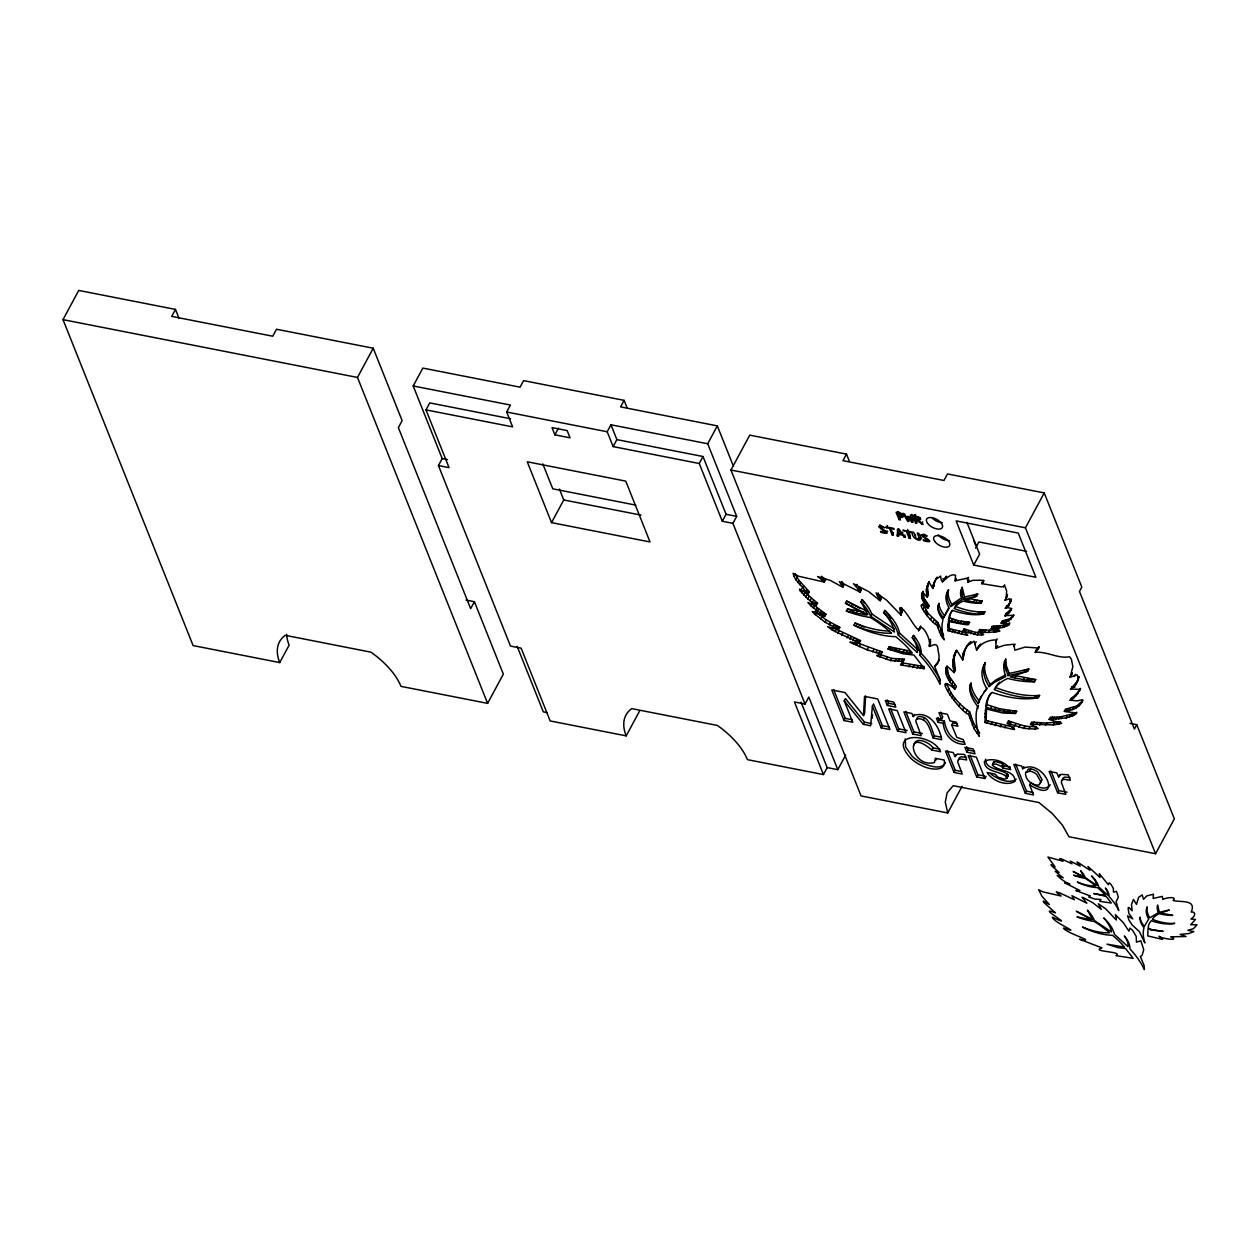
<?xml version="1.0" encoding="UTF-8"?>
<svg xmlns="http://www.w3.org/2000/svg" width="1260" height="1260" viewBox="0 0 1260 1260"><rect width="100%" height="100%" fill="white"/><g stroke="black" fill="none" stroke-linecap="round" stroke-linejoin="round"><path stroke-width="1.5" d="M961.065 591.775L962.231 587.396L964.577 597.004L963.412 599.193L961.065 591.775L962.231 589.601M1004.519 664.571L1005.7 659.122L1006.378 665.91L1009.197 673.454L1008.031 675.644L1004.519 664.571L1005.7 662.398M897.325 535.909L897.529 529.121L899.215 529.452L905.342 537.485L902.365 535.122L898.742 534.413L898.774 536.193L897.325 535.909L898.648 528.633M878.299 596.815L879.48 594.641L881.354 598.563L880.189 600.736L876.141 592.861L886.536 600.122L900.994 615.085L899.687 607.887C906.554 607.32 919.611 640.915 920.682 625.984L919.264 628.756M900.806 611.667L901.987 609.478L900.994 615.085M927.88 608.155C924.887 603.902 918.886 597.098 923.092 591.318L924.084 598.453L929.25 605.792L927.88 608.155C910.508 595.318 931.896 624.015 936.904 624.897L940.653 634.756L944.212 639.891A99.445 50.62 28.3 0 1 942.181 623.668L942.937 619.605A32.713 16.648 28.3 0 1 937.85 605.65L939.015 603.461A31.957 16.27 28.3 0 0 944.622 615.699L943.456 617.872A31.957 16.27 28.3 0 1 937.85 605.65M969.869 685.283A47.691 24.287 28.3 0 0 978.248 703.537L979.429 701.347A47.691 24.287 28.3 0 1 971.05 683.093L969.869 685.283A48.825 24.853 28.3 0 0 977.492 706.12L976.342 712.168A148.428 75.553 28.3 0 0 979.367 736.375L974.075 728.737L968.467 714.01C961.191 713.538 928.935 668.273 955.001 689.015C951.174 683.156 942.338 674.021 947.047 665.957L954.135 672.635L955.379 670.068L953.993 658.161L956.34 650.554L952.828 660.334L954.135 672.635M955.001 689.015L956.482 686.574L948.748 675.612L946.937 666.461L945.756 668.65M1010.331 767.135L1004.094 765.907L1001.385 763.261L995.872 761.67L993.62 762.032L992.408 765.182C998.534 771.64 1015.182 769.765 1015.056 781.357C1006.551 786.665 992.281 780.885 987.147 772.538L994.943 774.065L997.999 777.215L1004.425 779.121L1006.945 778.428L1008.126 775.042C1002.361 768.474 985.493 770.506 985.525 759.166M993.573 763.009L993.62 762.032M962.923 631.008L977.35 634.883L981.65 634.977L982.816 632.788L975.224 632.347L964.105 628.819L962.923 631.008L967.806 635.229L966.609 635.166L947.977 630.598L948.386 621.416L964.971 624.566L968.404 624.535L969.586 622.361L958.183 620.66L949.709 617.92L948.544 620.109L951.678 621.385L968.404 624.535M947.977 630.598L949.158 628.409L949.064 622.613L947.898 624.803M1007.307 723.13L1023.923 728.39L1035.247 729.052L1036.429 726.862L1025.089 726.201L1008.488 720.941L1007.307 723.13L1014.599 729.43L1012.819 729.351L985.005 722.515L985.619 708.829L1003.149 713.05L1015.497 713.475L1016.663 711.302L999.653 708.75L987.005 704.687L985.84 706.86L990.533 708.766L1015.497 713.475M985.005 722.515L986.186 720.326L986.501 708.577L985.336 710.766M871.762 723.571L864.533 722.153L845.397 698.607L844.216 700.796L852.784 722.263L843.995 720.531L831.789 689.944L844.987 692.543L863.494 715.554L864.533 696.37L877.732 698.969L889.954 729.556L881.165 727.823L872.392 706.12L873.574 703.946L882.346 725.65L881.165 727.823M865.604 696.103L864.659 713.365L863.494 715.554M921.911 593.491L922.981 592.783L927.297 597.177L926.336 590.011L927.99 583.837L929.029 582.136L932.794 588.42L935.109 580.624L933.219 584.703M932.794 588.42L934.4 582.514M965.223 649.01L962.703 660.035L962.971 654.019L967.475 645.136L966.294 647.309M913.815 745.18C915.358 735.808 929.722 742.423 932.936 747.826L939.96 749.196M1010.583 610.565L1011.748 608.375C991.778 627.07 1023.246 604.973 1005.275 608.155L1008.85 605.068L1010.236 601.288L1009.764 598.673L1005.102 600.248L1007.48 594.61L1005.685 599.004M1079.426 690.59L1079.395 689.362L1070.528 689.015C1075.457 686.905 1079.773 680.038 1077.221 674.872L1070.26 677.219L1072.292 673.171L1070.26 677.219M915.484 638.599A39.958 20.333 28.3 0 0 913.437 635.418L912.272 637.607A40.887 20.822 28.3 0 1 919.942 655.31L925.439 661.658A124.33 63.299 28.3 0 1 940.039 684.29L939.692 678.699L934.51 666.272C939.598 663.343 939.803 656.019 938.117 650.995C937.85 638.3 929.266 649.325 929.423 644.978C931.219 640.206 921.249 619.967 918.729 630.583M928.116 594.704L927.502 587.822L929.156 581.663L927.99 583.837M872.392 706.12L870.597 725.744L863.368 724.327L844.216 700.796M872.251 718.216L872.581 714.656M1006.315 596.799L1006.677 591.176L1004.834 586.089L1001.511 586.892L981.619 583.616L984.107 580.734L980.721 580.23L972.767 580.34L967.964 582.167L967.318 578.135L955.111 580.828L955.553 575.269C947.284 572.087 941.425 589.144 940.653 576.088L935.959 579.332M1026.522 772.096L1028.396 769.01L1031.531 769.072A7.087 3.607 28.3 0 1 1037.941 772.333L1042.114 779.845L1040.209 782.87M955.379 670.068L953.6 672.194M997.117 638.836L995.668 642.553M977.807 708.482L978.374 705.458M1075.851 684.416L1079.095 676.588L1077.93 678.762M916.965 719.066L917.359 717.334L918.934 716.625C929.502 715.822 931.203 728.737 934.385 735.856L933.203 738.045L941.692 739.699C939.755 727.02 929.392 710.798 914.539 715.27L913.169 716.53L911.941 713.459L903.877 711.869L912.712 734.013L921.202 735.683L915.8 721.24L916.178 719.523L917.768 718.798C928.336 718.011 930.038 730.91 933.203 738.045M958.876 759.622L959.364 757.717L961.286 756.74L966.467 757.323M1062.479 779.956L1062.967 778.05L1064.889 777.073L1070.071 777.656M905.216 738.848L905.656 747.038L912.177 756.284A20.837 10.6 28.3 0 0 923.044 763.481C929.596 765.797 941.204 770.553 945.551 762.505M929.077 646.222L930.589 642.805L929.423 644.978M943.456 617.872L949.205 608.123A40.367 20.554 28.3 0 1 947.347 591.995L948.528 589.822A41.123 20.932 28.3 0 0 951.867 604.359L950.702 606.548A41.123 20.932 28.3 0 1 947.347 591.995M944.622 615.699L948.418 608.155M978.248 703.537L980.233 698.323L987.037 687.897M980.091 699.615L981.414 696.15M888.032 648.963L909.074 653.247L910.24 651.073L889.198 646.789L888.032 648.963L903.121 653.798L913.925 655.058L924.462 668.698L900.475 664.933L903.042 661.342L890.584 660.571L876.661 655.594L881.071 654.145L882.252 651.956L855.43 642.143L854.264 644.317M877.716 656.224L878.897 654.05L891.765 658.397L904.223 659.169L901.924 663.233M1008.85 605.068L1011.119 600.626L1007.228 607.037M937.093 664.193L939.267 659.705L938.101 661.894M1006.85 596.815L1005.102 600.248M1012.772 617.227L1013.938 615.038L1009.937 618.77L1002.314 620.928L1001.133 623.117L1008.772 620.944L1013.339 615.274L1004.992 615.636M1081.694 702.56L1082.875 700.371L1076.906 705.931L1065.519 709.175L1064.338 711.349C1071.504 710.703 1080.97 707.569 1082.561 699.647L1077.316 700.859L1070.102 700.198L1079.615 690.433M942.653 581.695L946.606 576.198L945.441 578.387M964.042 651.199L967.05 646.018L974.075 641.167L976.579 650.097C980.343 643.167 988.643 639.828 996.298 639.938L995.668 648.238L1004.378 645.262L1013.859 644.222L1014.82 650.239L1025.104 647.089L1038.917 648.081L1035.2 652.397C1046.792 651.073 1058.242 659.074 1069.472 656.728L1071.409 659.201L1072.858 666.635L1070.165 676.966M979.587 646.238L980.753 644.049L977.744 647.923M1037.925 648.79L1039.106 646.616L1036.381 650.207L1037.5 650.192M903.389 660.492L901.656 662.744L924.21 666.556L923.044 668.729M954.97 756.583L957.474 754.031L964.546 754.457L966.735 759.922L960.104 758.914L958.183 759.89L957.694 761.812L962.215 774.049L954.025 772.443L945.472 751.054L953.269 752.582L954.97 756.583L956.151 754.394M1058.573 776.916L1061.078 774.365L1068.165 774.79L1070.339 780.255L1063.724 779.247L1061.786 780.223L1061.298 782.129L1065.818 794.383L1057.628 792.776L1049.092 771.388L1056.872 772.915L1058.573 776.916L1059.755 774.727M286.713 634.284A69.064 35.154 28.3 0 0 289.139 645.136L279.736 662.571L193.111 645.577L63 319.646L78.734 290.43L175.471 309.409L179.077 318.465M175.471 309.409L171.706 316.386L272.727 336.215L276.491 329.238L373.212 348.217L402.129 420.651L398.365 427.628L470.657 608.69L474.422 601.713L465.995 600.059M279.736 662.571A69.064 35.154 28.3 0 1 285.232 635.323L370.944 652.16A69.064 35.154 28.3 0 1 400.964 686.369L487.604 703.363L357.478 377.449L373.212 348.217M639.576 711.002L626.188 735.871L550.179 720.956L521.12 648.16L510.505 646.081L438.433 465.554L442.197 458.577L413.201 385.969L422.84 368.077L520.065 387.166L523.593 380.63L624.109 400.349L627.008 407.594M438.433 465.554L449.048 467.633L425.99 409.878L429.739 402.901L510.599 418.761M425.99 409.878L512.615 426.872L506.677 412.02L510.442 405.043L413.201 385.969M554.888 434.842L552.006 427.597L567.158 430.573L570.055 437.819L554.888 434.842L558.479 428.18M551.534 522.632L527.247 461.79L625.747 481.115L650.034 541.957L551.534 522.632L563.755 499.952L559.409 489.085M732.91 523.341L722.311 521.262L699.253 463.507L613.132 446.591L607.194 431.755L610.958 424.777L707.695 443.756L736.675 516.364L732.91 523.341L805.061 704.041L794.446 701.962L823.442 774.569L747.416 759.654A69.064 35.154 28.3 0 0 717.397 725.445L631.685 708.624A69.064 35.154 28.3 0 0 626.188 735.871M624.109 400.349L620.582 406.885L717.318 425.88L733.509 466.436M613.132 446.591L616.88 439.614L610.958 424.777M487.604 703.363L503.338 674.147L474.422 601.713M707.695 443.756L717.318 425.88M699.253 463.507L703.001 456.514L616.88 439.614M962.026 786.366L947.709 812.952L861.084 795.942L730.957 470.027L749.747 435.125L846.484 454.12L849.366 461.349M722.311 521.262L726.075 514.285L703.001 456.514M846.484 454.12L842.956 460.656L943.976 480.485L947.504 473.933L1044.225 492.912L1081.82 587.081L1079.474 591.444L1134.409 729.052L1136.756 724.689L1130.015 723.366M808.038 593.901L795.895 579.789L793.832 575.82L795.013 573.647L798.982 580.419L809.219 591.712L808.038 593.901L799.517 589.113L800.384 591.066L807.786 598.957L816.338 605.367L817.519 603.178L802.825 590.499L801.644 592.673M795.895 579.789L797.076 577.6M797.816 582.592L798.982 580.419M799.501 584.593L800.667 582.419M800.384 591.066L801.565 588.892M802.525 588.199L803.691 586.01M803.738 595.067L804.919 592.893M805.833 591.759L807.014 589.585M805.691 597.035L806.857 594.846M807.471 593.696L809.219 591.712M807.943 593.68L809.125 591.491M807.786 598.957L808.952 596.767M809.991 600.831L811.156 598.658M823.536 577.946L825.552 579.884L824.371 582.073L822.355 580.12L823.536 577.946L821.362 576.245M812.275 602.69L813.44 600.5M823.977 581.679L825.142 579.49M824.859 616.471L811.188 606.06L812.369 603.886L826.024 614.281L823.867 616.423L812.259 611.494L814.007 613.478L825.095 622.22L838.609 629.449L839.774 627.275L826.276 620.046L815.189 611.305L814.007 613.478M813.346 607.966L814.527 605.776M811.188 606.06L807.912 602.548L815.173 605.131L816.354 602.957L817.519 603.178M816.07 610.187L817.236 608.013M815.22 614.644L816.385 612.47M817.488 611.273L818.653 609.1M819.835 613.084L821.016 610.911M821.252 614.171L822.418 611.998M820.622 619.117L821.803 616.943M822.764 615.179L823.945 613.006M840.767 583.679L841.948 581.49L843.98 585.049L842.798 587.239L830.419 580.466L817.614 576.529L822.355 580.12M823.788 615.856L824.953 613.683M823.867 616.423L826.024 614.281M824.386 616.486L825.568 614.297M842.798 587.239L842.184 585.679L843.35 583.506M825.095 622.22L826.276 620.046M829.285 624.787L830.45 622.597M864.139 612.265L847.523 608.911L846.358 611.1L866.691 615.069L845.444 603.225L846.625 601.052L867.4 611.384M886.253 527.688L885.906 526.853L893.781 528.397L894.128 529.231L890.899 528.601L893.513 535.153L892.111 534.886L889.497 528.334L886.253 527.688L887.418 525.514M833.065 626.85L834.23 624.677M859.383 642.805L832.403 630.142L833.569 627.968L860.564 640.631L859.052 642.947L849.87 642.127L850.941 642.742L867.116 649.798L881.071 654.145M855.981 586.514L857.162 584.341M835.254 627.968L836.435 625.795M836.372 628.472L837.538 626.283M835.033 631.717L836.215 629.543M860.123 592.106L858.044 588.924L859.225 586.735L861.289 589.916L860.123 592.106L839.365 581.663L842.184 585.679M858.926 590.121L860.107 587.947M832.403 630.142L827.631 626.645L838.152 629.496L839.774 627.275M851.177 606.28L852.358 604.091L859.966 608.17M859.068 591.46L860.249 589.286L861.289 589.916M859.808 591.334L860.989 589.144M837.742 633.197L838.908 631.024M899.026 519.592L896.096 512.269C900.884 510.41 907.578 519.624 899.231 516.915L900.412 519.876L899.026 519.592L900.191 517.419L897.86 511.544M892.111 534.886L893.277 532.697M852.957 612.691L854.122 610.501M841.554 635.213L842.719 633.04M805.061 704.041L808.81 697.063L837.806 769.671L827.19 767.592L801.108 702.245M890.899 618.361A51.408 26.177 28.3 0 0 884.756 610.391L883.575 612.581A51.408 26.177 28.3 0 1 894.442 632.063L870.676 616.187A50.495 25.704 28.3 0 0 860.911 601.745L862.076 599.555L864.47 602.768M856.028 613.289L857.194 611.1M911.815 514.316L912.87 518.648L911.704 520.821L910.303 515.056L911.642 515.308L913.043 522.349L911.736 522.097L908.602 517.466L908.964 521.545L907.657 521.293L903.2 513.655L904.538 513.923L907.909 520.065L909.074 517.891M901.703 534.256L898.726 530.177L898.758 533.673L901.703 534.256L902.885 532.067M847.082 637.859L848.264 635.686M909.074 653.247L912.287 653.058A68.513 34.87 28.3 0 0 895.655 636.647A64.008 32.587 28.3 0 1 854.012 625.196L855.178 623.023A62.937 32.035 28.3 0 0 888.993 631.008M914.35 516.6C917.689 515.86 920.383 521.246 915.39 519.199L914.35 516.6L915.516 514.411M906.538 531.673L902.963 530.192L910.838 531.736L911.169 532.586L907.94 531.941L910.555 538.508L909.153 538.225L906.538 531.673L907.72 529.484M911.736 522.097L912.917 519.908M903.892 537.201L905.058 535.012M849.854 639.198L851.036 637.009M920.383 518.017L918.398 520.207L923.029 524.317L915.705 520.018L916.949 523.12L915.563 522.837L916.729 520.663L914.382 514.789M852.658 640.363L853.823 638.19M877.244 595.224L878.409 593.035M909.153 538.225L910.334 536.051L908.365 531.137M855.461 641.434L856.642 639.245M879.275 598.421L880.441 596.248M870.676 616.187L871.841 614.014A50.495 25.704 28.3 0 0 862.076 599.555M880.189 600.736L879.275 599.996L880.834 597.035M857.147 641.923L858.312 639.749M921.548 524.018L922.714 521.845M856.453 645.419L857.635 643.246M858.076 642.931L859.241 640.757L860.564 640.631M859.052 642.947L860.218 640.773M859.241 646.663L860.422 644.49M867.116 649.798L868.282 647.624M872.723 651.751L873.904 649.562M876.062 652.649L877.228 650.475M900.459 609.824L901.64 607.651M878.834 653.404L880 651.215M901.073 613.053L902.239 610.864M901.026 614.061L902.207 611.887M843.995 720.531L845.177 718.357L833.679 689.567M879.968 657.184L881.134 654.995M890.269 649.845L891.45 647.672L889.198 646.789M823.442 774.569L827.19 767.592M912.272 637.607A39.958 20.333 28.3 0 1 917.311 652.507L898.333 635.182L899.498 633.008A50.463 25.688 28.3 0 0 884.756 610.391M886.142 659.342L887.323 657.153M891.356 649.892L892.537 647.719M921.69 594.499L922.856 592.326M921.627 595.854L922.808 593.665M926.84 586.64L928.321 583.49M921.721 596.988L922.903 594.799M926.415 588.94L927.596 586.75M926.336 590.011L927.502 587.822M922.163 598.768L923.344 596.594M926.383 591.664L927.549 589.491M894.694 650.822L895.876 648.648M926.415 593.051L927.596 590.877M890.584 660.571L891.765 658.397M922.903 600.626L924.084 598.453M926.572 594.2L927.738 592.027M921.564 605.966L922.745 603.776L928.211 613.573L938.07 622.723L943.567 635.465L942.401 637.639M923.785 602.217L924.95 600.043M927.045 595.728L928.211 593.539M935.456 580.198L937.125 577.159L933.928 582.813M932.92 586.231L934.101 584.041M927.297 597.177L928.51 594.736M932.857 587.302L934.038 585.112M898.522 651.688L899.703 649.514M924.525 603.493L925.706 601.319M894.82 661.216L896.002 659.043M922.934 609.367L924.1 607.194M925.643 605.099L926.825 602.926M837.806 769.671L845.681 755.039M925.864 606.784L927.045 604.611L929.25 605.792M863.368 724.327L864.533 722.153M926.903 606.706L928.084 604.532M897.923 661.547L899.089 659.374M902.853 652.538L904.034 650.365M924.509 612.234L925.691 610.045M942.322 582.073L944.149 578.828M944.354 579.49L945.52 577.301M925.785 614.155L926.95 611.982M901.246 661.5L902.412 659.311M905.987 652.948L907.168 650.774M918.524 630.835L919.989 627.748M901.309 663.957L902.475 661.768M927.045 615.762L928.211 613.573M902.822 661.925L904.223 659.169M902.16 665.469L903.341 663.295M930.494 619.573L931.675 617.4M887.323 705.458L885.323 700.45L893.812 702.119L895.813 707.128L887.323 705.458L888.505 703.285L887.166 699.946M908.917 666.792L910.082 664.619M933.03 622.078L934.211 619.888M955.111 580.828L956.293 578.655M975.555 548.194L978.91 541.957L1026.617 551.329M935.282 623.81L936.464 621.637M912.697 667.532L913.862 665.359M919.942 655.31L921.107 653.137A40.887 20.822 28.3 0 0 913.437 635.418M936.904 624.897L938.07 622.723M929.423 641.56L930.605 639.371M937.597 627.59L938.779 625.417M929.533 643.309L930.699 641.12M916.949 668.225L918.115 666.036M929.565 646.569L930.258 644.033M973.744 565.063L956.104 520.884L1018.237 533.074L1035.878 577.253L973.744 565.063L979.619 554.164L966.908 522.349M967.381 579.537L968.562 577.348M939.456 632.252L940.637 630.063M920.052 668.572L921.233 666.398M961.522 594.122L962.687 591.948M967.964 582.167L969.129 579.994M940.653 634.756L941.834 632.583M961.978 595.917L963.16 593.744M947.772 627.228L948.953 625.039M951.678 621.385L952.859 619.195M949.331 631.102L950.512 628.929L965.995 632.63M954.356 622.156L955.521 619.967M897.545 731.036L888.694 708.892L897.183 710.561L906.019 732.706L897.545 731.036L898.711 728.863L890.552 708.419M967.948 600.768L969.113 598.595L982.328 601.115L981.162 603.288A53.786 27.389 28.3 0 1 963.239 601.067A61 31.043 28.3 0 0 954.151 608.533A50.337 25.625 28.3 0 0 983.776 613.888L984.942 611.698A50.337 25.625 28.3 0 1 955.316 606.359A61 31.043 28.3 0 1 958.183 602.847M952.024 631.984L953.19 629.795M957.001 622.834L958.183 620.66M934.51 666.272L938.275 662.02M935.692 665.548L936.873 663.358M954.686 632.709L955.852 630.52M981.619 583.616L983.32 580.293L982.375 583.601M960.466 623.511L961.648 621.337M964.577 597.004L977.728 594.058L976.563 596.248L964.892 600.091L973.633 602.044L974.799 599.87M913.342 716.578L914.35 714.357M958.198 633.512L959.364 631.339M963.443 623.999L964.625 621.826M973.633 602.044L976.091 602.532L977.256 600.343M965.932 624.267L967.097 622.094M961.222 634.111L962.388 631.937M966.908 624.598L968.089 622.424L969.586 622.361M963.553 631.638L964.105 628.819M964.719 631.764L965.9 629.575M945.677 670.666L946.858 668.477M953.914 655.468L955.096 653.278M953.458 656.901L954.623 654.727M912.712 734.013L913.894 731.84L905.719 711.396M945.819 672.352L946.984 670.178M952.828 660.334L953.993 658.161M967.869 632.945L969.034 630.772M952.702 661.925L953.867 659.752M947.709 812.952L945.283 802.1L947.158 792.808L953.19 785.705L1038.917 802.525L1052.131 813.409L1062.369 825.08L1068.937 836.734L1155.562 853.729L1025.435 527.814L1044.225 492.912M946.481 675.029L947.646 672.84M952.765 664.414L953.946 662.24M923.328 719.87L924.494 717.68M952.828 666.493L954.009 664.303M970.531 633.685L971.712 631.512M947.583 677.801L948.748 675.612M953.048 668.209L954.23 666.02M945.583 685.739L946.764 683.566C950.812 695.252 959.569 704.938 969.649 711.837L973.46 722.799L979.65 733.084M953.757 670.477L954.922 668.288M948.89 680.164L950.072 677.99M962.971 654.019L964.152 651.83M974.059 634.536L975.224 632.347M962.53 656.287L963.711 654.113M969.759 643.718L970.94 641.545L968.231 643.828M962.435 657.893L963.617 655.72M950.008 682.069L951.174 679.896M981.65 634.977L983.635 634.615L978.5 631.748L979.666 629.575L989.73 630.268L998.928 629.291M977.35 634.883L978.532 632.709M947.614 690.842L948.796 688.653M1003.495 586.987L1004.677 584.813M951.662 684.479L952.843 682.29M978.5 631.748L980.091 631.827L981.256 629.638M974.972 643.891L976.153 641.702M982.154 632.063L983.336 629.874M953.552 686.873L954.733 684.684M949.977 695.11L951.158 692.921M980.091 631.827L984.643 632.347L985.824 630.173M976.579 650.097L978.721 646.333M957.521 723.744L952.859 722.831L951.678 725.004L956.75 737.289L963.239 739.588L965.113 744.298C952.922 744.628 944.464 735.352 943.204 723.334L938.054 722.327L939.236 720.153L938.149 717.444M977.067 649.53L979.398 645.419M951.867 697.977L953.048 695.803M938.054 722.327L936.432 718.263L941.582 719.271L942.748 717.082L940.763 712.105M984.643 632.347L988.549 632.441L989.73 630.268M988.549 632.441C1013.639 629.764 988.817 633.229 992.108 626.346L1003.543 625.322L1009.811 622.991L1008.646 625.165M991.352 628.787L992.533 626.598L993.431 626.913M953.757 700.371L954.922 698.197M990.943 628.519L992.423 628.472L993.605 626.283M992.423 628.472L993.652 628.582L994.833 626.393M943.204 723.334L944.37 721.161L939.236 720.153M1005.275 608.155L1008.409 604.847M993.746 632.189L994.928 630.016M993.652 628.582L995.542 628.535L996.723 626.362M1010.236 601.288L1011.418 599.098M1008.094 606.076L1009.26 603.902M910.996 758.457C885.008 731.052 932.51 732.548 940.527 751.716L931.754 749.999L932.936 747.826M995.542 628.535L997.353 628.394L998.534 626.204M995.494 631.984L996.676 629.795M996.786 631.685L997.967 629.512M999.022 628.094L1000.204 625.921M1001.133 623.117L1002.755 621.133L1006.504 621.59M1005.448 615.809L1006.756 613.258M1006.063 615.148L1007.244 612.974M1006.787 614.722L1007.968 612.549M1002.535 622.944L1003.716 620.77M1007.354 614.187L1008.536 612.013M1003.244 622.865L1004.425 620.692M1008.315 613.305L1009.481 611.116M1008.882 612.754L1010.047 610.58M958.907 706.072L960.089 703.883M1009.874 611.604L1011.056 609.415M1004.519 622.566L1005.685 620.377M997.353 628.394L1002.377 627.496L1003.543 625.322M1006.63 621.92L1007.795 619.731M984.076 664.918L985.241 662.728A61.378 31.248 28.3 0 0 990.234 684.432L989.053 686.621A61.378 31.248 28.3 0 1 984.076 664.918A60.244 30.665 28.3 0 0 986.848 688.984L983.918 692.275M1002.377 627.496L1004.551 626.913L1005.716 624.74M1008.772 620.944L1009.937 618.77M1004.551 626.913L1007.212 624.267M1006.047 626.441L1008.598 623.7M1010.803 619.573L1011.985 617.384M962.703 709.805L963.869 707.616M996.471 647.876L997.636 645.703M966.058 712.404L967.239 710.215M968.467 714.01L969.649 711.837M969.523 718.042L970.688 715.853M1013.969 646.301L1015.15 644.128M972.295 724.972L973.46 722.799M1005.212 668.083L1006.378 665.91M974.075 728.737L975.256 726.548M1005.905 670.761L1007.086 668.587M984.879 713.853L986.044 711.679M954.025 772.443L955.19 770.269L947.362 750.661M984.706 717.476L985.871 715.302M976.673 733.037L977.855 730.847M966.845 752.188L964.908 747.353L973.098 748.96L975.035 753.811L966.845 752.188L968.011 750.015L966.735 746.786M990.533 708.766L991.699 706.577M987.021 723.272L988.202 721.098L1013.985 727.162L1012.819 729.351M994.518 709.915L995.699 707.726M1014.804 678.006L1015.985 675.817M991.037 724.579L992.218 722.405M998.487 710.923L999.653 708.75M995.006 725.665L996.188 723.492M1036.004 650.695L1037.185 648.522M1035.2 652.397L1036.539 649.876M1003.637 711.947L1004.818 709.758M1012.93 675.139L1035.704 679.581L1034.523 681.77L1010.236 676.982L1027.656 671.249L1028.837 669.06L1009.197 673.454M1023.293 679.912L1024.459 677.722M1000.251 726.878L1001.417 724.705M1008.094 712.672L1009.26 710.498M1026.963 680.62L1028.129 678.447M986.076 776.333L984.895 778.507L976.705 776.9L977.886 774.727L970.042 755.102M1011.796 713.081L1012.961 710.892M1004.771 727.76L1005.937 725.587M1008.236 724.059L1009.417 721.885L1008.488 720.941M1009.984 724.248L1011.166 722.074M1014.694 726.028L1015.859 723.838M1018.678 727.13L1019.844 724.957M985.84 706.86A81.79 41.627 28.3 0 1 992.092 692.386A76.419 38.902 28.3 0 0 1038.429 697.567L1039.594 695.394A75.127 38.241 28.3 0 1 995.384 687.409A91.051 46.352 28.3 0 1 999.653 682.164M1006.945 778.428L1006.945 777.231C1001.196 770.648 984.328 772.695 984.359 761.355C992.565 757.024 1005.637 761.638 1010.709 769.608L1002.928 768.08L1001.826 766.553L1002.992 764.379M1023.923 728.39L1025.089 726.201M1002.928 768.08L1004.094 765.907M1030.554 724.232L1031.719 722.059L1046.745 723.098L1060.463 721.649L1059.298 723.823L1053.313 724.894L1030.554 724.232L1038.208 728.516L1035.247 729.052M1028.853 728.926L1030.034 726.736M1032.917 724.342L1034.098 722.169M1005.874 775.955L1007.039 773.766M1006.945 777.231L1008.126 775.042M1036.019 724.705L1037.185 722.531M1039.736 725.13L1040.902 722.957M1045.564 725.272L1046.745 723.098M1049.123 719.428L1050.289 717.255L1059.88 717.05L1074.906 713.286L1073.725 715.475L1066.181 717.901L1049.123 719.428L1061.707 723.319L1059.298 723.823M1050.289 784.822C1045.816 791.359 1035.688 786.555 1030.79 782.665L1029.609 784.838L1033.546 794.95L1025.356 793.343L1013.812 764.458L1021.608 766.001L1022.695 768.726L1023.876 766.537M1074.181 676.462L1075.363 674.273M1051.344 719.35L1052.525 717.16M1053.171 719.507L1054.352 717.334M1070.528 689.015L1077.961 680.62M1053.313 724.894L1054.494 722.72M1056.006 719.444L1057.171 717.271M1073.441 687.346L1074.622 685.172M1074.717 685.928L1075.898 683.739M1077.473 681.046L1078.655 678.872M1029.467 771.151L1030.633 768.978M1058.699 719.224L1059.88 717.05M1055.927 724.579L1057.093 722.405M1057.849 724.153L1059.03 721.964M1070.102 700.198L1072.15 697.709M1061.188 718.783L1062.369 716.609M1064.338 711.349L1066.181 709.459L1068.7 709.837M1071.693 699.473L1072.874 697.284M1070.968 699.883L1073.961 696.654M1066.448 711.097L1067.614 708.923M1073.63 698.04L1074.811 695.851M1075.048 696.701L1076.229 694.512M1067.488 710.986L1068.669 708.797M1072.795 698.827L1077.064 693.724M1077.394 694.165L1080.592 688.401L1075.898 695.898M1069.393 710.53L1070.559 708.341M1025.356 793.343L1026.522 791.17L1015.717 764.095M1066.181 717.901L1067.362 715.712M1072.543 709.569L1073.709 707.38M1069.425 717.019L1070.606 714.845M1075.741 708.12L1076.906 705.931M1071.661 716.326L1072.843 714.136M1078.765 706.057L1079.946 703.867M1075.536 714.42L1076.717 712.246M1057.628 792.776L1058.794 790.603L1050.966 770.994M1155.562 853.729L1174.351 818.842L1136.756 724.689M1010.016 602.878L1010.646 601.808M935.629 760.363L936.668 758.63M955.159 652.743L956.734 650.176L962.703 660.035M1016.237 779.168C1008.929 784.381 997.668 779.09 991.1 774.207M943.834 579.505L942.937 578.639M1022.695 768.726C1044.382 757.118 1064.842 806.4 1029.609 784.838M951.867 604.359L960.183 598.768M950.702 606.548L961.931 599.776A40.399 20.554 28.3 0 1 961.065 589.585M990.234 684.432L995.746 680.038L1005.559 674.919M989.053 686.621L994.581 682.211L1005.842 676.525A60.291 30.681 28.3 0 1 1004.535 661.295M1008.126 776.255L1005.606 776.932M1007.417 625.873L1009.449 624.22L1001.59 623.306M1073.725 715.475L1076.749 713.002L1065.015 711.632M992.439 764.221L996.172 764.095L1001.826 766.553M921.737 537.878L918.902 537.831M963.412 599.193L976.563 596.248M1008.031 675.644L1027.656 671.249M887.702 531.232L885.276 531.263M881.102 652.286L882.252 651.956M974.484 594.956L977.728 594.058M1023.97 670.399L1028.837 669.06M919.422 517.293L918.067 517.324M903.987 515.151L902.003 515.056M1014.442 711.38L1016.663 711.302M918.398 520.207C922.824 518.679 914.744 514.773 912.634 515.513L915.563 522.837M966.152 622.393L968.089 622.424M857.178 640.505L859.241 640.757M1007.354 711.097L1010.142 711.27M901.688 514.237L903.168 513.261M1008.614 606.265L1006.456 605.966M1074.922 687.283L1071.693 686.842M1030.365 771.262L1025.656 772.317C1024.553 779.357 1032.176 785.878 1039.028 785.043L1040.933 782.035L1036.775 774.522A7.087 3.607 28.3 0 0 1030.365 771.262M976.091 602.532L981.162 603.288M963.963 741.825C952.292 741.888 946.181 731.635 944.37 721.161M63 319.646L357.478 377.449M506.677 412.02L607.194 431.755M730.957 470.027L1025.435 527.814M442.197 458.577L447.505 459.616M726.075 514.285L736.675 516.364M635.812 505.118L552.762 488.817L542.808 463.885M563.755 499.952L640.994 515.104M815.173 605.131L816.338 605.367M888.505 703.285L895.293 704.623M951.678 725.004L957.899 726.217L956.277 722.153L950.056 720.941L947.41 714.294L938.92 712.624L941.582 719.271M845.177 718.357L852.201 719.728M882.346 725.65L889.371 727.02M898.711 728.863L907.2 730.516M913.894 731.84L922.367 733.509M934.385 735.856L941.173 737.194M968.011 750.015L974.578 751.306M955.19 770.269L961.758 771.561M977.886 774.727L984.438 776.002M1058.794 790.603L1067 792.209M1026.522 791.17L1033.074 792.461M546.856 712.577L543.328 711.884L517.167 646.38M836.026 626.503L837.144 626.787M1150.411 929.88L1163.138 931.376L1148.049 929.014L1147.75 935.928L1162.697 939.425L1159.011 936.243C1161.752 938.747 1180.825 941.283 1170.745 936.81L1186.054 936.511L1180.116 934.385L1188.731 933.597L1193.819 931.628L1187.802 930.289L1193.551 928.667L1196.968 924.793L1190.716 924.667L1195.488 919.438L1190.92 919.028C1197.11 915.106 1194.606 911.153 1191.236 912.13C1196.732 899.12 1181.108 902.554 1173.091 900.522C1178.1 895.955 1165.153 897.718 1162.807 899.451L1162.319 896.395L1153.12 898.427L1153.451 894.238L1146.836 895.892L1143.497 899.372L1142.222 894.868L1138.678 897.309L1136.488 904.397L1133.464 899.419L1131.496 904.538L1132.157 910.76L1128.913 907.452L1128.11 907.987L1128.85 913.358L1132.756 918.886L1127.621 915.878L1128.865 919.942L1131.968 924.761L1139.402 931.644L1144.899 942.937A74.938 38.146 28.3 0 1 1143.371 930.715L1143.954 927.659A24.649 12.553 28.3 0 1 1140.111 917.138A24.082 12.254 28.3 0 0 1144.332 926.352L1148.679 919.012A30.413 15.482 28.3 0 1 1147.277 906.853A30.996 15.781 28.3 0 0 1149.797 917.816L1158.271 912.712A30.445 15.498 28.3 0 1 1157.609 905.026L1159.373 912.272L1169.28 910.051L1160.492 912.949L1172.745 915.358A40.54 20.633 28.3 0 1 1159.247 913.689A45.974 23.404 28.3 0 0 1152.396 919.312A37.926 19.309 28.3 0 0 1174.714 923.344A38.587 19.64 28.3 0 1 1151.325 920.729A41.296 21.026 28.3 0 0 1148.175 928.037L1150.537 928.998M823.378 613.746L825.048 614.25M918.209 518.096L920.761 519.75M1007.071 613.762L1006.173 613.462M1072.622 698.465L1071.284 698.009M838.215 627.008L839.333 627.322M951.347 619.999L952.686 620.377M814.684 602.469L816.354 602.957M894.253 648.664L896.868 649.498M824.434 579.458L825.552 579.884M824.371 582.073L798.824 576.277L793.091 573.316L793.832 575.82M949.158 628.409L950.512 628.929M986.186 720.326L988.202 721.098M919.579 518.033L920.635 518.584M845.444 603.225L867.888 614.549L860.911 601.745M982.296 630.898L979.666 629.575M807.55 590.956L808.652 591.507M846.625 601.052L852.358 604.091M871.841 614.014L894.175 628.85M881.165 526.554L879.889 524.711M899.498 633.008L918.477 650.317M880.456 597.823L881.354 598.563M964.719 629.449L965.79 630.346M879.275 599.996L868.66 591.601L853.477 583.742L858.044 588.924M921.107 653.137L926.62 659.468A124.33 63.299 28.3 0 1 940.495 680.636M931.754 749.999C902.885 725.272 911.295 768.789 934.447 762.536L935.392 758.299L944.165 760.032C946.937 772.837 928.415 769.403 921.863 765.655A20.837 10.6 28.3 0 1 910.996 758.457M933.219 585.27L933.959 586.231M911.704 520.821L908.948 516.647L907.499 516.364L907.909 520.065M915.169 534.382L915.611 535.358M973.57 540.02L975.728 545.438M984.895 778.507L976.358 757.118L968.168 755.512L976.705 776.9M987.005 704.687A81.79 41.627 28.3 0 1 990.722 693.315M983.776 613.888A51.203 26.066 28.3 0 1 952.733 610.407A54.794 27.893 28.3 0 0 948.544 620.109M984.942 611.698A51.203 26.066 28.3 0 1 978.232 612.517M982.328 601.115A53.786 27.389 28.3 0 1 979.004 601.099M961.726 591.176A40.399 20.554 28.3 0 1 962.231 587.396M949.709 617.92A54.794 27.893 28.3 0 1 952.198 610.312M947.457 592.515A40.367 20.554 28.3 0 1 948.528 589.822M938.905 605.966A32.713 16.648 28.3 0 1 939.015 603.461M1038.429 697.567A75.127 38.241 28.3 0 1 994.219 689.582A91.051 46.352 28.3 0 1 1007.764 678.447A80.293 40.871 28.3 0 0 1034.523 681.77M1039.594 695.394A76.419 38.902 28.3 0 1 1034.775 696.213M983.131 671.265A60.244 30.665 28.3 0 1 983.367 668.209M983.65 666.76A60.244 30.665 28.3 0 1 985.241 662.728M1004.944 664.76A60.291 30.681 28.3 0 1 1005.7 659.122M1035.704 679.581A80.293 40.871 28.3 0 1 1027.294 679.376M970.877 686.826A48.825 24.853 28.3 0 1 971.05 683.093M883.575 612.581A50.463 25.688 28.3 0 1 898.333 635.182M854.012 625.196A62.937 32.035 28.3 0 0 891.544 633.15A76.261 38.824 28.3 0 0 870.172 617.384A67.252 34.24 28.3 0 1 846.358 611.1M852.39 610.675A67.252 34.24 28.3 0 1 847.523 608.911M864.077 627.055A64.008 32.587 28.3 0 1 855.178 623.023M949.442 540.697A8.915 4.536 28.3 0 1 938.259 534.854M942.212 522.585A8.915 4.536 28.3 0 1 932.353 518.254M919.532 538.776L916.225 538.461L913.579 532.271L912.177 532.003C910.933 539.737 926.84 545.092 918.666 533.279L917.264 532.996L919.532 538.776M878.724 526.507C880.882 529.72 890.206 534.334 880.567 531.358L880.992 532.429C899.057 536.807 870.14 523.451 884.567 527.751L881.37 525.83L878.724 526.507M921.343 534.87C923.501 538.083 932.825 542.698 923.186 539.721L923.611 540.792C941.692 545.17 912.76 531.815 927.187 536.114L923.989 534.193L921.343 534.87M1099.996 876.204L1099.948 877.338L1087.978 866.47L1089.916 870.266L1078.119 862.47L1077.048 862.076L1080.245 866.108L1070.244 861.068L1071.898 863.761L1061.881 859.1L1059.755 858.595L1063.015 861.257L1047.942 857.052L1055.14 866.975L1051.029 864.659L1051.454 865.604L1059.14 872.487L1055.156 871.322L1063.251 877.842L1057.171 875.448L1061.203 879.118A22.9 11.655 28.3 0 0 1067.204 882.85L1069.882 884.111L1064.59 882.756L1079.899 890.536L1075.819 890.521L1090.357 896.002L1088.735 897.01L1094.94 899.105L1100.941 899.482L1099.712 901.215L1100.515 901.467L1111.273 903.026L1106.186 896.458L1093.696 893.513L1105.398 895.482A33.028 16.821 28.3 0 0 1097.381 887.575A30.854 15.703 28.3 0 1 1077.3 882.047A30.335 15.451 28.3 0 0 1095.397 885.89A36.761 18.711 28.3 0 0 1085.096 878.283A32.429 16.506 28.3 0 1 1073.614 875.259L1083.411 877.181L1073.173 871.463L1083.994 876.928L1080.623 870.755A24.349 12.395 28.3 0 1 1085.332 877.716L1096.798 885.37A24.79 12.616 28.3 0 0 1091.554 875.968A24.334 12.38 28.3 0 1 1098.673 886.867L1107.823 895.214A19.262 9.812 28.3 0 0 1105.382 888.032A19.719 10.033 28.3 0 1 1109.083 896.569L1111.745 899.624A59.945 30.508 28.3 0 1 1118.785 910.539L1116.108 901.861L1118.344 897.136L1116.439 891.292L1113.494 892.19L1113.304 888.331L1110.958 884.331L1109.162 882.788L1108.406 884.772L1099.319 873.716L1099.996 876.204M1116.328 918.304L1116.265 920.005L1105.87 909.011L1098.389 903.782L1101.287 909.452L1093.003 902.869L1083.694 897.813L1082.072 897.214L1086.86 903.231L1071.929 895.718L1074.386 899.734L1059.439 892.789L1056.274 892.017L1061.14 896.017L1042.76 891.844L1038.634 889.717L1042.02 896.395L1049.375 904.522L1043.248 901.089L1043.879 902.491L1055.36 912.775C1033.672 904.491 1080.025 930.463 1052.415 917.186C1053.675 922.903 1084.639 935.062 1063.487 928.084C1065.724 933.109 1099.161 942.653 1079.489 939.236L1101.933 947.867C1089.475 951.851 1124.629 951.394 1115.903 955.631L1133.149 958.34L1125.574 948.528L1117.793 947.614L1106.942 944.149L1124.392 947.095A49.297 25.09 28.3 0 0 1112.422 935.282A46.069 23.452 28.3 0 1 1082.45 927.045A45.281 23.058 28.3 0 0 1109.461 932.762A54.873 27.94 28.3 0 0 1094.089 921.422A48.4 24.633 28.3 0 1 1076.953 916.902L1091.585 919.753L1076.292 911.248L1092.436 919.375L1087.427 910.161A36.335 18.491 28.3 0 1 1094.452 920.572L1111.556 931.99A36.997 18.837 28.3 0 0 1103.728 917.957A36.304 18.491 28.3 0 1 1114.344 934.227L1127.999 946.685A28.744 14.632 28.3 0 0 1124.377 935.975A29.421 14.978 28.3 0 1 1129.889 948.717L1133.858 953.269A89.46 45.533 28.3 0 1 1144.363 969.57L1144.111 965.538L1140.379 956.592L1142.237 955.096L1143.718 949.552L1140.867 940.826L1136.473 942.165L1136.189 936.416L1132.693 930.431L1130 928.132L1128.881 931.093L1123.384 922.761L1115.321 914.587L1116.328 918.304M902.097 516.001L898.9 516.112L897.797 513.356L901.058 514.316L902.097 516.001M927.517 523.278A8.915 4.536 28.3 0 0 941.614 528.365A8.915 4.536 28.3 0 0 934.353 518.285A8.915 4.536 28.3 0 0 927.517 523.278M934.747 541.39A8.915 4.536 28.3 0 0 948.843 546.478A8.915 4.536 28.3 0 0 941.582 536.398A8.915 4.536 28.3 0 0 934.747 541.39"/></g></svg>
